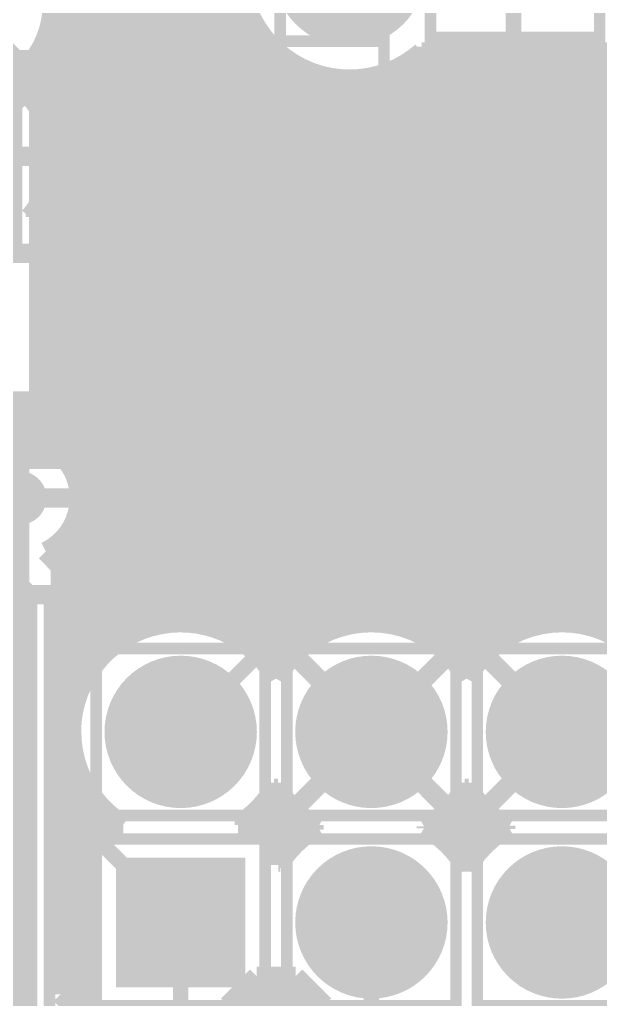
# Model space of a CAD drawing. Extents: x -1 to 101, y -64 to 41.
# Drawn here: x 30.99 to 38.6, y 19.97 to 32.82 of the extents above; entities that cross this region are included whole.
import ezdxf

# ---------------------------------------------------------------- set-up
doc = ezdxf.new("R2010")
doc.units = 0
doc.header["$MEASUREMENT"] = 0
doc.layers.get('0').update_dxf_attribs({"linetype": 'CONTINUOUS'})
for name, color, linetype in [('22-313-0_AST', 7, 'CONTINUOUS'), ('22-313-0_BOT', 7, 'CONTINUOUS'), ('22-313-0_DRD', 2, 'CONTINUOUS'), ('22-313-0_SMB', 4, 'CONTINUOUS'), ('22-313-0_SMT', 3, 'CONTINUOUS'), ('22-313-0_SPT', 5, 'CONTINUOUS'), ('22-313-0_SST', 10, 'CONTINUOUS'), ('22-313-0_TOP', 14, 'CONTINUOUS'), ('THRUHOLE_NPT', 12, 'CONTINUOUS'), ('THRUHOLE_TAP', 11, 'CONTINUOUS')]:
    doc.layers.add(name, color=color, linetype=linetype)

# ---------------------------------------------------------------- blocks, each defined once
blk = doc.blocks.new('ROUND_10')
at = {"const_width": 0.99949}
blk.add_lwpolyline([(-0.499744, 0, 1), (0.499744, 0, 1)], format="xyb", close=True, dxfattribs=at)
blk = doc.blocks.new('ROUND_13')
at = {"const_width": 0.65024}
blk.add_lwpolyline([(-0.32512, 0, 1), (0.32512, 0, 1)], format="xyb", close=True, dxfattribs=at)
blk = doc.blocks.new('OBLONG_15')
at = {"const_width": 1.99898}
blk.add_lwpolyline([(0, 0.50038), (0, -0.50038)], dxfattribs=at)
at = {"const_width": 0.99949}
for points in [[(-0.499744, 0.50038, 1), (0.499744, 0.50038, 1)], [(-0.499744, -0.50038, 1), (0.499744, -0.50038, 1)]]:
    blk.add_lwpolyline(points, format="xyb", close=True, dxfattribs=at)
blk = doc.blocks.new('SQUARE_17')
blk.add_solid([(0.84963, 0.84963), (0.84963, -0.84963), (-0.84963, 0.84963), (-0.84963, -0.84963)])
blk = doc.blocks.new('ROUND_47')
at = {"const_width": 0.35052}
blk.add_lwpolyline([(-0.17526, 0, 1), (0.17526, 0, 1)], format="xyb", close=True, dxfattribs=at)
blk = doc.blocks.new('RECTANGLE_2')
blk.add_solid([(0.4826, 0.4064), (0.4826, -0.4064), (-0.4826, 0.4064), (-0.4826, -0.4064)])
blk = doc.blocks.new('ROUND_60')
at = {"const_width": 0.10033}
blk.add_lwpolyline([(-0.050164, 0, 1), (0.050164, 0, 1)], format="xyb", close=True, dxfattribs=at)
blk = doc.blocks.new('ROUND_11')
at = {"const_width": 0.59944}
blk.add_lwpolyline([(-0.29972, 0, 1), (0.29972, 0, 1)], format="xyb", close=True, dxfattribs=at)
blk = doc.blocks.new('ROUND_33')
at = {"const_width": 0.8001}
blk.add_lwpolyline([(-0.40005, 0, 1), (0.40005, 0, 1)], format="xyb", close=True, dxfattribs=at)

msp = doc.modelspace()

# ---------------------------------------------------------------- linework, layer by layer
at = {"layer": '22-313-0_AST'}
for points, const_width in [([(32.20974, 27.5209), (32.20974, 39.01948), (26.45918, 39.01948), (26.45918, 27.02052), (32.20974, 27.02052), (32.20974, 27.5209)], 0.19812), ([(35.76574, 32.53486), (34.4043, 32.53486), (34.4043, 31.93542), (35.76574, 31.93542), (35.76574, 37.91458), (41.70426, 37.91458), (41.70426, 31.93542), (43.0657, 31.93542), (43.0657, 32.53486), (43.0657, 36.03498), (41.70426, 36.03498)], 0.1524), ([(36.53536, 29.92374), (40.93464, 29.92374), (40.93464, 31.115), (40.93464, 32.58058), (41.09466, 32.58058), (41.09466, 34.77006), (38.8747, 34.77006), (38.8747, 32.58058), (40.06596, 32.58058), (40.06596, 32.29864), (37.40404, 32.29864), (37.40404, 32.58058), (38.5953, 32.58058), (38.5953, 34.77006), (37.68598, 34.77006), (37.68598, 35.07994), (38.5953, 35.07994), (38.5953, 37.26942), (36.37534, 37.26942), (36.37534, 32.58058), (36.53536, 32.58058), (36.53536, 31.115), (36.53536, 29.92374)], 0.1524), ([(35.76574, 36.63442), (34.4043, 36.63442), (34.4043, 36.03498), (34.4043, 32.53486)], 0.1524), ([(36.53536, 32.58058), (37.40404, 32.58058)], 0.1524), ([(35.76574, 31.93542), (36.13404, 31.93542), (36.13404, 31.115), (36.13404, 29.6545)], 0.1524), ([(35.45332, 30.24632), (35.45332, 31.51632), (35.2425, 31.3055)], 0.254), ([(32.20974, 31.5214), (31.20898, 31.5214), (31.20898, 27.02052)], 0.19812), ([(31.46044, 31.51886), (31.46044, 27.02052)], 0.14986), ([(36.53536, 31.115), (36.13404, 31.115)], 0.1524), ([(35.66668, 30.24632), (35.2425, 30.24632)], 0.254), ([(32.91332, 28.34132), (32.91332, 29.61132), (32.7025, 29.4005)], 0.254), ([(36.13404, 29.27604), (36.13404, 29.6545), (41.33596, 29.6545), (41.33596, 29.27604)], 0.1524), ([(31.96082, 29.50718), (31.96082, 28.25496)], 0.14986), ([(32.21228, 29.50718), (31.96082, 29.50718)], 0.14986), ([(32.03194, 29.50718), (32.03194, 28.25496)], 0.14986), ([(32.16656, 29.50718), (32.16656, 28.25496)], 0.14986), ([(32.21228, 29.50718), (32.21228, 28.25496)], 0.14986), ([(32.21228, 29.39796), (31.96082, 29.39796)], 0.14986), ([(32.21228, 29.26334), (31.96082, 29.26334)], 0.14986), ([(32.21228, 29.13126), (31.96082, 29.13126)], 0.14986), ([(32.21228, 28.99664), (31.96082, 28.99664)], 0.14986), ([(41.1353, 29.07538), (36.322, 29.083)], 0.1524), ([(32.21228, 28.86202), (31.96082, 28.86202)], 0.14986), ([(32.21228, 28.7274), (31.96082, 28.7274)], 0.14986), ([(38.2905, 25.8445), (38.2905, 28.7655), (36.6522, 28.7655), (36.6522, 25.8445), (38.2905, 25.8445)], 0.1524), ([(32.21228, 28.59278), (31.96082, 28.59278)], 0.14986), ([(32.21228, 28.4607), (31.96082, 28.4607)], 0.14986), ([(32.21228, 28.32608), (31.96082, 28.32608)], 0.14986), ([(33.12668, 28.34132), (32.7025, 28.34132)], 0.254), ([(32.21228, 28.25496), (31.96082, 28.25496)], 0.14986), ([(37.92474, 27.96286), (37.75456, 27.84348), (37.58692, 27.78506), (37.24656, 27.78506), (37.07892, 27.84348), (36.90874, 27.96286), (36.90874, 28.0797), (37.07892, 28.19908), (37.24656, 28.2575), (37.58692, 28.2575), (37.75456, 28.19908), (37.92474, 28.0797), (37.92474, 27.96286)], 0.1524), ([(34.62782, 27.56662), (34.62782, 27.3304)], 0.1524), ([(34.62782, 27.44978), (33.61182, 27.44978), (33.782, 27.3304)], 0.1524), ([(37.92474, 27.30246), (36.90874, 27.30246), (37.07892, 27.18308)], 0.1524), ([(37.92474, 27.4193), (37.92474, 27.18308)], 0.1524), ([(31.21152, 27.2542), (29.9593, 27.2542), (29.9593, 27.00274)], 0.14986), ([(31.21152, 27.20848), (29.9593, 27.20848)], 0.14986), ([(30.97022, 27.2542), (30.97022, 27.00274)], 0.14986), ([(31.1023, 27.2542), (31.1023, 27.00274)], 0.14986), ([(31.21152, 27.2542), (31.21152, 27.00274)], 0.14986), ([(31.21152, 27.07386), (29.9593, 27.07386)], 0.14986), ([(31.21152, 27.00274), (29.9593, 27.00274)], 0.14986), ([(34.62782, 26.8478), (34.62782, 26.61158)], 0.1524), ([(34.62782, 26.72842), (33.61182, 26.72842), (33.782, 26.61158)], 0.1524), ([(37.75456, 26.70048), (37.92474, 26.64206), (37.92474, 26.28646), (37.75456, 26.2255), (37.07892, 26.2255), (36.90874, 26.28646), (36.90874, 26.64206), (37.07892, 26.70048)], 0.1524), ([(33.61182, 26.12898), (33.61182, 25.89022)], 0.1524), ([(34.29, 25.71242), (34.46018, 25.71242), (34.62782, 25.77338), (34.62782, 26.0096), (34.46018, 26.06802), (33.61182, 26.06802)], 0.1524), ([(35.90036, 18.40484), (35.49904, 18.40484), (35.49904, 19.23542), (31.37916, 19.23542), (31.37916, 25.21458), (44.82084, 25.21458), (44.82084, 19.23542), (40.70096, 19.23542), (40.70096, 18.40484), (40.29964, 18.40484), (40.29964, 17.22374), (35.90036, 17.22374), (35.90036, 18.40484), (35.90036, 19.88058), (36.71062, 19.88058)], 0.1524), ([(34.20872, 24.56942), (31.98876, 24.56942), (31.98876, 22.37994), (34.20872, 22.37994), (34.20872, 24.56942)], 0.1524), ([(36.71062, 24.56942), (34.49066, 24.56942), (34.49066, 22.37994), (36.71062, 22.37994), (36.71062, 24.56942)], 0.1524), ([(39.20998, 24.56942), (36.99002, 24.56942), (36.99002, 22.37994), (39.20998, 22.37994), (39.20998, 24.56942)], 0.1524), ([(32.78124, 23.79218), (32.78124, 23.15718), (33.41624, 23.15718), (33.41624, 23.79218), (32.78124, 23.79218), (32.9311, 23.64232), (32.9311, 23.30704), (33.26638, 23.30704), (33.26638, 23.64232), (32.9311, 23.64232)], 0.1524), ([(33.41624, 23.79218), (33.26638, 23.64232)], 0.1524), ([(35.28314, 23.79218), (35.28314, 23.15718), (35.91814, 23.15718), (35.76828, 23.30704), (35.76828, 23.64232), (35.91814, 23.79218), (35.28314, 23.79218), (35.433, 23.64232), (35.433, 23.30704), (35.76828, 23.30704)], 0.1524), ([(35.91814, 23.79218), (35.91814, 23.15718)], 0.1524), ([(37.7825, 23.79218), (37.7825, 23.15718), (38.4175, 23.15718), (38.26764, 23.30704), (38.26764, 23.64232), (38.4175, 23.79218), (37.7825, 23.79218), (37.93236, 23.64232), (37.93236, 23.30704), (38.26764, 23.30704)], 0.1524), ([(38.4175, 23.79218), (38.4175, 23.15718)], 0.1524), ([(35.433, 23.64232), (35.76828, 23.64232)], 0.1524), ([(37.93236, 23.64232), (38.26764, 23.64232)], 0.1524), ([(32.78124, 23.15718), (32.9311, 23.30704)], 0.1524), ([(33.41624, 23.15718), (33.26638, 23.30704)], 0.1524), ([(35.28314, 23.15718), (35.433, 23.30704)], 0.1524), ([(37.7825, 23.15718), (37.93236, 23.30704)], 0.1524), ([(34.20872, 19.88058), (34.20872, 22.07006), (31.98876, 22.07006), (31.98876, 19.88058), (34.20872, 19.88058)], 0.1524), ([(35.90036, 19.88058), (34.49066, 19.88058), (34.49066, 22.07006), (36.71062, 22.07006), (36.71062, 19.60372), (39.48938, 19.60372), (39.48938, 22.07006), (41.70934, 22.07006), (41.70934, 19.88058), (40.29964, 19.88058), (40.29964, 18.40484)], 0.1524), ([(39.20998, 19.88058), (39.20998, 22.07006), (36.99002, 22.07006), (36.99002, 19.88058), (39.20998, 19.88058)], 0.1524), ([(33.26638, 20.80768), (33.41624, 20.65782), (32.78124, 20.65782), (32.9311, 20.80768), (33.26638, 20.80768), (33.26638, 21.14296), (33.41624, 21.29282), (32.78124, 21.29282), (32.9311, 21.14296), (33.26638, 21.14296)], 0.1524), ([(32.78124, 21.29282), (32.78124, 20.65782)], 0.1524), ([(33.41624, 21.29282), (33.41624, 20.65782)], 0.1524), ([(35.76828, 20.80768), (35.91814, 20.65782), (35.28314, 20.65782), (35.433, 20.80768), (35.76828, 20.80768), (35.76828, 21.14296), (35.91814, 21.29282), (35.28314, 21.29282), (35.433, 21.14296), (35.76828, 21.14296)], 0.1524), ([(35.28314, 21.29282), (35.28314, 20.65782)], 0.1524), ([(35.91814, 21.29282), (35.91814, 20.65782)], 0.1524), ([(38.26764, 20.80768), (38.4175, 20.65782), (37.7825, 20.65782), (37.93236, 20.80768), (38.26764, 20.80768), (38.26764, 21.14296), (38.4175, 21.29282), (37.7825, 21.29282), (37.93236, 21.14296), (38.26764, 21.14296)], 0.1524), ([(37.7825, 21.29282), (37.7825, 20.65782)], 0.1524), ([(38.4175, 21.29282), (38.4175, 20.65782)], 0.1524), ([(32.9311, 20.80768), (32.9311, 21.14296)], 0.1524), ([(35.433, 20.80768), (35.433, 21.14296)], 0.1524), ([(37.93236, 20.80768), (37.93236, 21.14296)], 0.1524)]:
    msp.add_lwpolyline(points, dxfattribs=dict(at, const_width=const_width))
at = {"layer": '22-313-0_AST', "const_width": 0.1524}
msp.add_lwpolyline([(36.1442, 29.2608, 0.3431078), (36.322, 29.083)], format="xyb", dxfattribs=at)
at = {"layer": '22-313-0_BOT'}
for points, const_width in [([(31.4198, 34.163), (31.4198, 27.19324)], 0.254), ([(31.6484, 34.163), (31.6484, 26.95956)], 0.254), ([(31.877, 34.163), (31.877, 24.2189)], 0.254), ([(32.1056, 34.163), (32.1056, 24.50592)], 0.254), ([(32.3342, 34.163), (32.3342, 24.68372)], 0.254), ([(32.5628, 34.163), (32.5628, 24.80056)], 0.254), ([(32.7914, 34.163), (32.7914, 24.87168)], 0.254), ([(33.02, 34.163), (33.02, 24.9047)], 0.254), ([(33.2486, 34.163), (33.2486, 24.89708)], 0.254), ([(33.4772, 34.163), (33.4772, 24.85644)], 0.254), ([(33.7058, 34.163), (33.7058, 24.77008)], 0.254), ([(33.9344, 33.0835), (33.9344, 24.638)], 0.254), ([(31.06166, 32.16656), (30.20822, 33.02)], 0.254), ([(34.05124, 32.7914), (31.39186, 32.7914)], 0.254), ([(34.20364, 32.5628), (31.32328, 32.5628)], 0.254), ([(34.163, 32.6136), (34.163, 24.43226)], 0.254), ([(38.76548, 32.39262), (36.26104, 32.39262)], 0.254), ([(36.449, 32.39262), (36.449, 24.62784)], 0.254), ([(36.6776, 32.39262), (36.6776, 24.41702)], 0.254), ([(36.9062, 32.39262), (36.9062, 24.26462)], 0.254), ([(37.1348, 32.39262), (37.1348, 24.53132)], 0.254), ([(37.3634, 32.39262), (37.3634, 24.7015)], 0.254), ([(37.592, 32.39262), (37.592, 24.81326)], 0.254), ([(37.8206, 32.39262), (37.8206, 24.8793)], 0.254), ([(38.0492, 32.39262), (38.0492, 24.9047)], 0.254), ([(38.2778, 32.39262), (38.2778, 24.89454)], 0.254), ([(38.5064, 32.39262), (38.5064, 24.84628)], 0.254), ([(31.1912, 32.3215), (31.1912, 31.71952)], 0.254), ([(34.43732, 32.3342), (31.20136, 32.3342)], 0.254), ([(34.3916, 32.36976), (34.3916, 24.24176)], 0.254), ([(41.27754, 32.3342), (36.19246, 32.3342)], 0.254), ([(36.2204, 32.35706), (36.2204, 24.765)], 0.254), ([(34.6202, 32.21228), (34.6202, 24.51862)], 0.254), ([(35.9918, 32.20466), (35.9918, 24.85136)], 0.254), ([(30.9626, 32.07766), (30.9626, 31.96082)], 0.254), ([(34.86658, 32.1056), (30.99562, 32.1056)], 0.254), ([(34.8488, 32.11068), (34.8488, 24.69388)], 0.254), ([(35.0774, 32.05226), (35.0774, 24.80818)], 0.254), ([(35.306, 32.03448), (35.306, 24.87676)], 0.254), ([(35.5346, 32.04972), (35.5346, 24.9047)], 0.254), ([(41.7068, 32.1056), (35.7632, 32.1056)], 0.254), ([(35.7632, 32.1056), (35.7632, 24.89708)], 0.254), ([(31.06166, 31.87192), (30.20822, 31.02102)], 0.254), ([(47.371, 31.877), (31.05658, 31.877)], 0.254), ([(47.40402, 31.6484), (31.23692, 31.6484)], 0.254), ([(47.15764, 31.4198), (31.34614, 31.4198)], 0.254), ([(46.99762, 31.1912), (31.40202, 31.1912)], 0.254), ([(32.16402, 31.02102), (30.20822, 31.02102)], 0.2032), ([(32.16402, 31.02102), (30.20822, 31.02102)], 0.2032), ([(46.89348, 30.9626), (31.41218, 30.9626)], 0.254), ([(46.83506, 30.734), (31.37916, 30.734)], 0.254), ([(46.8122, 30.5054), (31.29788, 30.5054)], 0.254), ([(31.41472, 30.226), (31.115, 30.226)], 0.254), ([(46.8249, 30.2768), (31.15818, 30.2768)], 0.254), ([(31.1912, 30.31998), (31.1912, 30.226)], 0.254), ([(31.41472, 30.226), (31.41472, 27.81554)], 0.254), ([(46.87824, 30.0482), (31.41472, 30.0482)], 0.254), ([(46.97222, 29.8196), (31.41472, 29.8196)], 0.254), ([(47.117, 29.591), (31.41472, 29.591)], 0.254), ([(47.33798, 29.3624), (31.41472, 29.3624)], 0.254), ([(47.5107, 29.1338), (31.41472, 29.1338)], 0.254), ([(47.5107, 28.9052), (31.41472, 28.9052)], 0.254), ([(47.5107, 28.6766), (31.41472, 28.6766)], 0.254), ([(47.5107, 28.448), (31.41472, 28.448)], 0.254), ([(47.5107, 28.2194), (31.41472, 28.2194)], 0.254), ([(47.5107, 27.9908), (31.41472, 27.9908)], 0.254), ([(47.5107, 27.7622), (29.27858, 27.7622)], 0.254), ([(31.41472, 27.81554), (29.32938, 27.81554)], 0.254), ([(30.9626, 27.81554), (30.9626, 27.32278)], 0.254), ([(31.1912, 27.81554), (31.1912, 27.29738)], 0.254), ([(47.5107, 27.5336), (29.04998, 27.5336)], 0.254), ([(47.5107, 27.305), (31.16072, 27.305)], 0.254), ([(47.5107, 27.0764), (31.5595, 27.0764)], 0.254), ([(47.37862, 26.8478), (31.70682, 26.8478)], 0.254), ([(47.15002, 26.6192), (31.76524, 26.6192)], 0.254), ([(30.988, 26.543), (30.988, 19.812), (32.131, 18.669), (35.179, 18.669), (35.60064, 19.09064), (35.60064, 20.97532)], 0.2032), ([(46.92142, 26.3906), (31.75508, 26.3906)], 0.254), ([(31.6484, 26.1239), (31.6484, 19.90598)], 0.254), ([(46.69282, 26.162), (31.66872, 26.162)], 0.254), ([(31.5214, 25.9715), (31.5214, 20.03298)], 0.254), ([(46.46422, 25.9334), (31.5214, 25.9334)], 0.254), ([(46.23562, 25.7048), (31.5214, 25.7048)], 0.254), ([(46.00702, 25.4762), (31.5214, 25.4762)], 0.254), ([(45.78096, 25.2476), (31.5214, 25.2476)], 0.254), ([(45.64888, 25.019), (31.5214, 25.019)], 0.254), ([(32.53486, 24.7904), (31.5214, 24.7904)], 0.254), ([(35.03422, 24.7904), (33.66262, 24.7904)], 0.254), ([(37.53612, 24.7904), (36.16452, 24.7904)], 0.254), ([(40.03548, 24.7904), (38.66388, 24.7904)], 0.254), ([(32.16656, 24.5618), (31.5214, 24.5618)], 0.254), ([(34.66846, 24.5618), (34.03092, 24.5618)], 0.254), ([(37.16782, 24.5618), (36.53028, 24.5618)], 0.254), ([(34.58718, 24.4856), (35.60064, 23.47468)], 0.254), ([(36.61156, 24.4856), (35.60064, 23.47468)], 0.254), ([(37.08654, 24.4856), (38.1, 23.47468)], 0.254), ([(39.11092, 24.4856), (38.1, 23.47468)], 0.254), ([(31.9532, 24.3332), (31.5214, 24.3332)], 0.254), ([(34.45256, 24.3332), (34.24428, 24.3332)], 0.254), ([(36.95446, 24.3332), (36.74618, 24.3332)], 0.254), ([(31.8135, 24.1046), (31.5214, 24.1046)], 0.254), ([(31.7246, 23.876), (31.5214, 23.876)], 0.254), ([(31.67888, 23.6474), (31.5214, 23.6474)], 0.254), ([(31.66872, 23.4188), (31.5214, 23.4188)], 0.254), ([(34.58718, 22.46122), (35.60064, 23.47468)], 0.254), ([(36.61156, 22.46122), (35.60064, 23.47468)], 0.254), ([(37.08654, 22.46122), (38.1, 23.47468)], 0.254), ([(39.11092, 22.46122), (38.1, 23.47468)], 0.254), ([(31.69666, 23.1902), (31.5214, 23.1902)], 0.254), ([(31.7627, 22.9616), (31.5214, 22.9616)], 0.254), ([(31.87446, 22.733), (31.5214, 22.733)], 0.254), ([(31.877, 22.73046), (31.877, 22.25548)], 0.254), ([(34.37382, 22.733), (34.32302, 22.733)], 0.254), ([(34.3916, 22.70506), (34.3916, 21.7424)], 0.254), ([(36.87572, 22.733), (36.82492, 22.733)], 0.254), ([(36.9062, 22.68474), (36.9062, 21.76526)], 0.254), ([(32.04718, 22.5044), (31.5214, 22.5044)], 0.254), ([(34.54654, 22.5044), (34.15284, 22.5044)], 0.254), ([(34.163, 22.51456), (34.163, 22.25548)], 0.254), ([(37.0459, 22.5044), (36.6522, 22.5044)], 0.254), ([(36.6776, 22.53234), (36.6776, 21.91766)], 0.254), ([(32.1056, 22.44344), (32.1056, 22.25548)], 0.254), ([(34.6202, 22.43074), (34.6202, 22.01926)], 0.254), ([(37.1348, 22.41804), (37.1348, 22.03196)], 0.254), ([(32.31642, 22.2758), (31.5214, 22.2758)], 0.254), ([(31.81858, 22.25548), (31.81858, 19.7358)], 0.254), ([(32.3469, 22.25548), (31.81858, 22.25548)], 0.254), ([(34.38144, 22.25548), (33.85058, 22.25548)], 0.254), ([(34.81578, 22.2758), (33.88106, 22.2758)], 0.254), ([(33.9344, 22.31136), (33.9344, 22.25548)], 0.254), ([(34.38144, 22.25548), (34.38144, 21.72716)], 0.254), ([(34.8488, 22.25548), (34.8488, 22.19198)], 0.254), ([(37.31768, 22.2758), (36.38296, 22.2758)], 0.254), ([(36.449, 22.32152), (36.449, 22.12594)], 0.254), ([(37.3634, 22.24532), (37.3634, 22.20214)], 0.254), ([(31.81858, 22.0472), (31.5214, 22.0472)], 0.254), ([(34.65068, 22.0472), (34.38144, 22.0472)], 0.254), ([(37.15258, 22.0472), (36.54806, 22.0472)], 0.254), ([(31.81858, 21.8186), (31.5214, 21.8186)], 0.254), ([(34.4424, 21.8186), (34.38144, 21.8186)], 0.254), ([(36.9443, 21.8186), (36.75634, 21.8186)], 0.254), ([(31.81858, 21.59), (31.5214, 21.59)], 0.254), ([(31.81858, 21.3614), (31.5214, 21.3614)], 0.254), ([(31.81858, 21.1328), (31.5214, 21.1328)], 0.254), ([(31.81858, 20.9042), (31.5214, 20.9042)], 0.254), ([(31.81858, 20.6756), (31.5214, 20.6756)], 0.254), ([(31.81858, 20.447), (31.5214, 20.447)], 0.254), ([(31.81858, 20.2184), (31.5214, 20.2184)], 0.254), ([(31.5214, 20.03298), (31.81858, 19.7358)], 0.254), ([(31.81858, 19.9898), (31.56458, 19.9898)], 0.254)]:
    msp.add_lwpolyline(points, dxfattribs=dict(at, const_width=const_width))
at = {"layer": '22-313-0_BOT', "const_width": 0.254}
for points in [[(33.8836, 33.4645, 0.4142136), (35.31362, 32.03448)], [(30.88132, 32.01924, 0.2496787), (31.41428, 33.02)], [(35.31362, 32.03448, 0.1829614), (36.26067, 32.39303)], [(31.41472, 31.02102, 0.2493667), (30.88132, 32.01924)], [(31.115, 30.226, 0.1819232), (31.41417, 31.02102)], [(30.988, 27.32532, 0.4142136), (30.20568, 26.543)], [(31.77032, 26.543, 0.4142136), (30.988, 27.32532)], [(31.5214, 25.9715, 0.2078862), (31.76975, 26.543)], [(33.09874, 24.90724, 0.4142136), (31.66618, 23.47468)], [(34.34842, 24.17318, 0.2716814), (33.09874, 24.90724)], [(35.60064, 24.90724, 0.2719138), (34.34842, 24.17318)], [(36.85032, 24.17318, 0.2716814), (35.60064, 24.90724)], [(38.1, 24.90724, 0.2716815), (36.85032, 24.17318)], [(39.34968, 24.17318, 0.2716814), (38.1, 24.90724)], [(31.66872, 23.47468, 0.2601973), (32.34814, 22.25749)], [(33.85058, 22.25548, 0.1278214), (34.34906, 22.77582)], [(34.34842, 22.77618, 0.1389575), (34.90106, 22.22306)], [(36.2966, 22.225, 0.1391323), (36.84924, 22.77678)], [(36.85032, 22.77618, 0.1387374), (37.4015, 22.225)], [(34.90214, 22.225, 0.1278218), (34.38207, 21.72677)], [(36.85032, 21.67128, 0.1395274), (36.2966, 22.225)], [(37.4015, 22.225, 0.1391325), (36.84924, 21.67188)]]:
    msp.add_lwpolyline(points, format="xyb", dxfattribs=at)
at = {"layer": '22-313-0_DRD', "const_width": 0.254}
for points in [[(30.89402, 32.29102), (30.89402, 29.75102)], [(33.43402, 32.29102), (30.89402, 32.29102)], [(30.89402, 32.29102), (30.89402, 29.75102)], [(33.43402, 32.29102), (30.89402, 32.29102)], [(32.16402, 32.29102), (32.16402, 29.75102)], [(32.16402, 32.29102), (32.16402, 29.75102)], [(33.43402, 29.75102), (33.43402, 32.29102)], [(33.43402, 29.75102), (33.43402, 32.29102)], [(33.43402, 31.02102), (30.89402, 31.02102)], [(33.43402, 31.02102), (30.89402, 31.02102)], [(30.89402, 29.75102), (33.43402, 29.75102)], [(30.89402, 29.75102), (33.43402, 29.75102)], [(32.258, 27.813), (29.718, 27.813)], [(30.988, 27.813), (30.988, 25.273)], [(32.258, 25.273), (32.258, 27.813)], [(34.7218, 27.8638), (34.7218, 25.3238)], [(37.2618, 27.8638), (34.7218, 27.8638)], [(34.7218, 27.8638), (34.7218, 25.3238)], [(37.2618, 27.8638), (34.7218, 27.8638)], [(35.9918, 27.8638), (35.9918, 25.3238)], [(35.9918, 27.8638), (35.9918, 25.3238)], [(37.2618, 25.3238), (37.2618, 27.8638)], [(37.2618, 25.3238), (37.2618, 27.8638)], [(32.258, 26.543), (29.718, 26.543)], [(37.2618, 26.5938), (34.7218, 26.5938)], [(37.2618, 26.5938), (34.7218, 26.5938)], [(34.7218, 25.3238), (37.2618, 25.3238)], [(34.7218, 25.3238), (37.2618, 25.3238)], [(29.718, 25.273), (32.258, 25.273)], [(32.46374, 24.10968), (32.46374, 23.47468)], [(33.09874, 24.10968), (32.46374, 24.10968)], [(33.09874, 22.83968), (33.09874, 24.10968)], [(34.96564, 24.10968), (34.96564, 23.47468)], [(35.60064, 24.10968), (34.96564, 24.10968)], [(35.60064, 22.83968), (35.60064, 24.10968)], [(37.465, 24.10968), (37.465, 23.47468)], [(38.1, 24.10968), (37.465, 24.10968)], [(38.1, 22.83968), (38.1, 24.10968)], [(32.46374, 23.47468), (33.73374, 23.47468)], [(33.73374, 23.47468), (33.73374, 22.83968)], [(34.96564, 23.47468), (36.23564, 23.47468)], [(36.23564, 23.47468), (36.23564, 22.83968)], [(37.465, 23.47468), (38.735, 23.47468)], [(33.73374, 22.83968), (33.09874, 22.83968)], [(36.23564, 22.83968), (35.60064, 22.83968)], [(38.735, 22.83968), (38.1, 22.83968)], [(32.84474, 21.61032), (32.46374, 21.22932)], [(33.35274, 21.61032), (32.84474, 21.61032)], [(33.73374, 21.22932), (33.35274, 21.61032)], [(34.96564, 21.61032), (34.96564, 20.97532)], [(35.60064, 21.61032), (34.96564, 21.61032)], [(35.60064, 20.34032), (35.60064, 21.61032)], [(37.465, 21.61032), (37.465, 20.97532)], [(38.1, 21.61032), (37.465, 21.61032)], [(38.1, 20.34032), (38.1, 21.61032)], [(32.84474, 21.35632), (32.84474, 21.22932)], [(32.97174, 21.35632), (32.84474, 21.35632)], [(32.97174, 21.22932), (32.97174, 21.35632)], [(33.22574, 21.35632), (33.22574, 21.22932)], [(33.35274, 21.35632), (33.22574, 21.35632)], [(33.35274, 21.22932), (33.35274, 21.35632)], [(32.46374, 21.22932), (32.46374, 20.72132)], [(32.84474, 21.22932), (32.97174, 21.22932)], [(33.22574, 21.22932), (33.35274, 21.22932)], [(33.73374, 20.72132), (33.73374, 21.22932)], [(34.96564, 20.97532), (36.23564, 20.97532)], [(36.23564, 20.97532), (36.23564, 20.34032)], [(37.465, 20.97532), (38.735, 20.97532)], [(32.97174, 20.59432), (32.71774, 20.84832)], [(33.47974, 20.84832), (33.22574, 20.59432)], [(32.46374, 20.72132), (32.84474, 20.34032)], [(33.35274, 20.34032), (33.73374, 20.72132)], [(33.22574, 20.59432), (32.97174, 20.59432)], [(32.84474, 20.34032), (33.35274, 20.34032)], [(36.23564, 20.34032), (35.60064, 20.34032)], [(38.735, 20.34032), (38.1, 20.34032)], [(34.09696, 20.2692), (33.71596, 19.8882)], [(34.60496, 20.2692), (34.09696, 20.2692)], [(34.98596, 19.8882), (34.60496, 20.2692)], [(33.71596, 19.8882), (33.71596, 19.3802)], [(34.98596, 19.3802), (34.98596, 19.8882)]]:
    msp.add_lwpolyline(points, dxfattribs=at)
at = {"layer": '22-313-0_SST'}
for points, const_width in [([(32.20974, 27.5209), (32.20974, 39.01948), (26.45918, 39.01948), (26.45918, 27.02052), (32.20974, 27.02052), (32.20974, 27.5209)], 0.19812), ([(35.76574, 32.53486), (34.4043, 32.53486), (34.4043, 31.93542), (35.76574, 31.93542), (35.76574, 37.91458), (41.70426, 37.91458), (41.70426, 31.93542), (43.0657, 31.93542), (43.0657, 32.53486), (43.0657, 36.03498), (41.70426, 36.03498)], 0.1524), ([(36.53536, 29.92374), (40.93464, 29.92374), (40.93464, 31.115), (40.93464, 32.58058), (41.09466, 32.58058), (41.09466, 34.77006), (38.8747, 34.77006), (38.8747, 32.58058), (40.06596, 32.58058), (40.06596, 32.29864), (37.40404, 32.29864), (37.40404, 32.58058), (38.5953, 32.58058), (38.5953, 34.77006), (37.68598, 34.77006), (37.68598, 35.07994), (38.5953, 35.07994), (38.5953, 37.26942), (36.37534, 37.26942), (36.37534, 32.58058), (36.53536, 32.58058), (36.53536, 31.115), (36.53536, 29.92374)], 0.1524), ([(35.76574, 36.63442), (34.4043, 36.63442), (34.4043, 36.03498), (34.4043, 32.53486)], 0.1524), ([(36.53536, 32.58058), (37.40404, 32.58058)], 0.1524), ([(35.76574, 31.93542), (36.13404, 31.93542), (36.13404, 31.115), (36.13404, 29.6545)], 0.1524), ([(32.20974, 31.5214), (31.20898, 31.5214), (31.20898, 27.02052)], 0.19812), ([(31.46044, 31.51886), (31.46044, 27.02052)], 0.14986), ([(35.22218, 30.26918), (35.22218, 31.28518), (35.1028, 31.115)], 0.1524), ([(36.53536, 31.115), (36.13404, 31.115)], 0.1524), ([(35.33902, 30.26918), (35.1028, 30.26918)], 0.1524), ([(32.84982, 28.5242), (32.84982, 29.5402), (32.73044, 29.37002)], 0.1524), ([(36.13404, 29.27604), (36.13404, 29.6545), (41.33596, 29.6545), (41.33596, 29.27604)], 0.1524), ([(31.96082, 29.50718), (31.96082, 28.25496)], 0.14986), ([(32.21228, 29.50718), (31.96082, 29.50718)], 0.14986), ([(32.03194, 29.50718), (32.03194, 28.25496)], 0.14986), ([(32.16656, 29.50718), (32.16656, 28.25496)], 0.14986), ([(32.21228, 29.50718), (32.21228, 28.25496)], 0.14986), ([(32.21228, 29.39796), (31.96082, 29.39796)], 0.14986), ([(32.21228, 29.26334), (31.96082, 29.26334)], 0.14986), ([(32.21228, 29.13126), (31.96082, 29.13126)], 0.14986), ([(32.21228, 28.99664), (31.96082, 28.99664)], 0.14986), ([(41.1353, 29.07538), (36.322, 29.083)], 0.1524), ([(32.21228, 28.86202), (31.96082, 28.86202)], 0.14986), ([(32.21228, 28.7274), (31.96082, 28.7274)], 0.14986), ([(38.2905, 25.8445), (38.2905, 28.7655), (36.6522, 28.7655), (36.6522, 25.8445), (38.2905, 25.8445)], 0.1524), ([(32.21228, 28.59278), (31.96082, 28.59278)], 0.14986), ([(32.21228, 28.4607), (31.96082, 28.4607)], 0.14986), ([(32.96666, 28.5242), (32.73044, 28.5242)], 0.1524), ([(32.21228, 28.32608), (31.96082, 28.32608)], 0.14986), ([(32.21228, 28.25496), (31.96082, 28.25496)], 0.14986), ([(36.29406, 27.97048), (36.12642, 27.8511), (35.95624, 27.79268), (35.61842, 27.79268), (35.44824, 27.8511), (35.27806, 27.97048), (35.27806, 28.08986), (35.44824, 28.2067), (35.61842, 28.26766), (35.95624, 28.26766), (36.12642, 28.2067), (36.29406, 28.08986), (36.29406, 27.97048)], 0.1524), ([(34.11982, 27.43962), (34.11982, 27.2034)], 0.1524), ([(36.29406, 27.42946), (36.29406, 27.1907)], 0.1524), ([(34.11982, 27.32278), (33.10382, 27.32278), (33.274, 27.2034)], 0.1524), ([(36.29406, 27.31008), (35.27806, 27.31008), (35.44824, 27.1907)], 0.1524), ([(31.21152, 27.2542), (29.9593, 27.2542), (29.9593, 27.00274)], 0.14986), ([(31.21152, 27.20848), (29.9593, 27.20848)], 0.14986), ([(30.97022, 27.2542), (30.97022, 27.00274)], 0.14986), ([(31.1023, 27.2542), (31.1023, 27.00274)], 0.14986), ([(31.21152, 27.2542), (31.21152, 27.00274)], 0.14986), ([(31.21152, 27.07386), (29.9593, 27.07386)], 0.14986), ([(31.21152, 27.00274), (29.9593, 27.00274)], 0.14986), ([(34.11982, 26.7208), (34.11982, 26.48458)], 0.1524), ([(36.12642, 26.7081), (36.29406, 26.64968), (36.29406, 26.29408), (36.12642, 26.23566), (35.44824, 26.23566), (35.27806, 26.29408), (35.27806, 26.64968), (35.44824, 26.7081)], 0.1524), ([(34.11982, 26.60142), (33.10382, 26.60142), (33.274, 26.48458)], 0.1524), ([(33.10382, 26.00198), (33.10382, 25.76322)], 0.1524), ([(33.782, 25.58542), (33.95218, 25.58542), (34.11982, 25.64638), (34.11982, 25.8826), (33.95218, 25.94102), (33.10382, 25.94102)], 0.1524), ([(35.90036, 18.40484), (35.49904, 18.40484), (35.49904, 19.23542), (31.37916, 19.23542), (31.37916, 25.21458), (44.82084, 25.21458), (44.82084, 19.23542), (40.70096, 19.23542), (40.70096, 18.40484), (40.29964, 18.40484), (40.29964, 17.22374), (35.90036, 17.22374), (35.90036, 18.40484), (35.90036, 19.88058), (36.71062, 19.88058)], 0.1524), ([(34.20872, 24.56942), (31.98876, 24.56942), (31.98876, 22.37994), (34.20872, 22.37994), (34.20872, 24.56942)], 0.1524), ([(36.71062, 24.56942), (34.49066, 24.56942), (34.49066, 22.37994), (36.71062, 22.37994), (36.71062, 24.56942)], 0.1524), ([(39.20998, 24.56942), (36.99002, 24.56942), (36.99002, 22.37994), (39.20998, 22.37994), (39.20998, 24.56942)], 0.1524), ([(32.78124, 23.79218), (32.78124, 23.15718), (33.41624, 23.15718), (33.41624, 23.79218), (32.78124, 23.79218), (32.9311, 23.64232), (32.9311, 23.30704), (33.26638, 23.30704), (33.26638, 23.64232), (32.9311, 23.64232)], 0.1524), ([(33.41624, 23.79218), (33.26638, 23.64232)], 0.1524), ([(35.28314, 23.79218), (35.28314, 23.15718), (35.91814, 23.15718), (35.76828, 23.30704), (35.76828, 23.64232), (35.91814, 23.79218), (35.28314, 23.79218), (35.433, 23.64232), (35.433, 23.30704), (35.76828, 23.30704)], 0.1524), ([(35.91814, 23.79218), (35.91814, 23.15718)], 0.1524), ([(37.7825, 23.79218), (37.7825, 23.15718), (38.4175, 23.15718), (38.26764, 23.30704), (38.26764, 23.64232), (38.4175, 23.79218), (37.7825, 23.79218), (37.93236, 23.64232), (37.93236, 23.30704), (38.26764, 23.30704)], 0.1524), ([(38.4175, 23.79218), (38.4175, 23.15718)], 0.1524), ([(35.433, 23.64232), (35.76828, 23.64232)], 0.1524), ([(37.93236, 23.64232), (38.26764, 23.64232)], 0.1524), ([(32.78124, 23.15718), (32.9311, 23.30704)], 0.1524), ([(33.41624, 23.15718), (33.26638, 23.30704)], 0.1524), ([(35.28314, 23.15718), (35.433, 23.30704)], 0.1524), ([(37.7825, 23.15718), (37.93236, 23.30704)], 0.1524), ([(34.20872, 19.88058), (34.20872, 22.07006), (31.98876, 22.07006), (31.98876, 19.88058), (34.20872, 19.88058)], 0.1524), ([(35.90036, 19.88058), (34.49066, 19.88058), (34.49066, 22.07006), (36.71062, 22.07006), (36.71062, 19.60372), (39.48938, 19.60372), (39.48938, 22.07006), (41.70934, 22.07006), (41.70934, 19.88058), (40.29964, 19.88058), (40.29964, 18.40484)], 0.1524), ([(39.20998, 19.88058), (39.20998, 22.07006), (36.99002, 22.07006), (36.99002, 19.88058), (39.20998, 19.88058)], 0.1524), ([(33.26638, 20.80768), (33.41624, 20.65782), (32.78124, 20.65782), (32.9311, 20.80768), (33.26638, 20.80768), (33.26638, 21.14296), (33.41624, 21.29282), (32.78124, 21.29282), (32.9311, 21.14296), (33.26638, 21.14296)], 0.1524), ([(32.78124, 21.29282), (32.78124, 20.65782)], 0.1524), ([(33.41624, 21.29282), (33.41624, 20.65782)], 0.1524), ([(35.76828, 20.80768), (35.91814, 20.65782), (35.28314, 20.65782), (35.433, 20.80768), (35.76828, 20.80768), (35.76828, 21.14296), (35.91814, 21.29282), (35.28314, 21.29282), (35.433, 21.14296), (35.76828, 21.14296)], 0.1524), ([(35.28314, 21.29282), (35.28314, 20.65782)], 0.1524), ([(35.91814, 21.29282), (35.91814, 20.65782)], 0.1524), ([(38.26764, 20.80768), (38.4175, 20.65782), (37.7825, 20.65782), (37.93236, 20.80768), (38.26764, 20.80768), (38.26764, 21.14296), (38.4175, 21.29282), (37.7825, 21.29282), (37.93236, 21.14296), (38.26764, 21.14296)], 0.1524), ([(37.7825, 21.29282), (37.7825, 20.65782)], 0.1524), ([(38.4175, 21.29282), (38.4175, 20.65782)], 0.1524), ([(32.9311, 20.80768), (32.9311, 21.14296)], 0.1524), ([(35.433, 20.80768), (35.433, 21.14296)], 0.1524), ([(37.93236, 20.80768), (37.93236, 21.14296)], 0.1524)]:
    msp.add_lwpolyline(points, dxfattribs=dict(at, const_width=const_width))
at = {"layer": '22-313-0_SST', "const_width": 0.1524}
msp.add_lwpolyline([(36.1442, 29.2608, 0.3431078), (36.322, 29.083)], format="xyb", dxfattribs=at)
at = {"layer": '22-313-0_TOP'}
for points, const_width in [([(31.5214, 34.798), (31.5214, 27.1145)], 0.254), ([(31.75, 34.798), (31.75, 26.71572)], 0.254), ([(31.9786, 34.798), (31.9786, 25.36698)], 0.254), ([(32.2072, 34.798), (32.2072, 25.59558)], 0.254), ([(32.4358, 34.798), (32.4358, 25.82418)], 0.254), ([(32.6644, 34.798), (32.6644, 26.05278)], 0.254), ([(32.893, 34.798), (32.893, 26.28138)], 0.254), ([(33.1216, 34.798), (33.1216, 26.50998)], 0.254), ([(33.3502, 34.798), (33.3502, 26.73858)], 0.254), ([(33.5788, 34.798), (33.5788, 26.96718)], 0.254), ([(33.8074, 34.798), (33.8074, 27.19578)], 0.254), ([(37.48532, 33.67532), (37.465, 33.655), (37.465, 28.0162)], 0.2032), ([(31.06166, 32.16656), (30.20822, 33.02)], 0.254), ([(34.036, 32.81934), (34.036, 27.42438)], 0.254), ([(34.07918, 32.7406), (31.3817, 32.7406)], 0.254), ([(34.24682, 32.512), (31.30296, 32.512)], 0.254), ([(31.2928, 32.49168), (31.2928, 31.54934)], 0.254), ([(34.2646, 32.49168), (34.2646, 27.65298)], 0.254), ([(36.9316, 32.39262), (36.26104, 32.39262)], 0.254), ([(36.322, 32.39262), (36.322, 28.5496)], 0.254), ([(36.5506, 32.39262), (36.5506, 28.5496)], 0.254), ([(36.7792, 32.39262), (36.7792, 28.8544)], 0.254), ([(36.9316, 32.39262), (36.9316, 28.8544)], 0.254), ([(34.5059, 32.2834), (31.16326, 32.2834)], 0.254), ([(34.4932, 32.29102), (34.4932, 27.88158)], 0.254), ([(36.0934, 32.26308), (36.0934, 28.5496)], 0.254), ([(36.9316, 32.2834), (36.12134, 32.2834)], 0.254), ([(31.0642, 32.1691), (31.0642, 31.86938)], 0.254), ([(34.7218, 32.16148), (34.7218, 28.11018)], 0.254), ([(35.8648, 32.1437), (35.8648, 28.5496)], 0.254), ([(35.06978, 32.0548), (30.93212, 32.0548)], 0.254), ([(34.9504, 32.0802), (34.9504, 28.33878)], 0.254), ([(35.179, 32.03956), (35.179, 28.50896)], 0.254), ([(35.4076, 32.03702), (35.4076, 28.5496)], 0.254), ([(36.9316, 32.0548), (35.56, 32.0548)], 0.254), ([(35.6362, 32.07004), (35.6362, 28.5496)], 0.254), ([(31.06166, 31.87192), (30.20822, 31.02102)], 0.254), ([(36.9316, 31.8262), (31.10484, 31.8262)], 0.254), ([(36.9316, 31.5976), (31.2674, 31.5976)], 0.254), ([(36.9316, 31.369), (31.36392, 31.369)], 0.254), ([(36.9316, 31.1404), (31.4071, 31.1404)], 0.254), ([(36.9316, 30.9118), (31.40964, 30.9118)], 0.254), ([(36.9316, 30.6832), (31.36646, 30.6832)], 0.254), ([(31.2928, 30.4927), (31.2928, 30.226)], 0.254), ([(36.9316, 30.4546), (31.27248, 30.4546)], 0.254), ([(36.9316, 30.226), (31.115, 30.226)], 0.254), ([(31.41472, 30.226), (31.115, 30.226)], 0.254), ([(31.41472, 30.226), (31.41472, 27.81554)], 0.254), ([(36.9316, 29.9974), (31.41472, 29.9974)], 0.254), ([(36.9316, 29.7688), (31.41472, 29.7688)], 0.254), ([(36.9316, 29.5402), (31.41472, 29.5402)], 0.254), ([(36.9316, 29.3116), (31.41472, 29.3116)], 0.254), ([(36.9316, 29.083), (31.41472, 29.083)], 0.254), ([(36.9316, 28.8544), (31.41472, 28.8544)], 0.254), ([(36.9316, 28.8544), (36.5506, 28.8544)], 0.254), ([(36.5506, 28.8544), (36.5506, 28.5496)], 0.254), ([(36.5506, 28.6258), (31.41472, 28.6258)], 0.254), ([(36.5506, 28.5496), (35.3822, 28.5496)], 0.254), ([(35.00882, 28.3972), (31.41472, 28.3972)], 0.254), ([(35.00374, 28.39212), (31.6484, 25.03678)], 0.254), ([(34.78022, 28.1686), (31.41472, 28.1686)], 0.254), ([(34.55162, 27.94), (31.41472, 27.94)], 0.254), ([(33.09874, 20.97532), (31.623, 22.45106), (31.623, 24.257), (35.3822, 28.0162), (37.465, 28.0162)], 0.2032), ([(40.005, 28.0162), (39.4462, 28.0162), (38.862, 27.432), (38.862, 25.019), (38.735, 24.892), (34.51606, 24.892), (33.09874, 23.47468)], 0.2032), ([(31.41472, 27.81554), (29.00426, 27.81554)], 0.254), ([(31.0642, 27.81554), (31.0642, 27.32024)], 0.254), ([(31.2928, 27.81554), (31.2928, 27.26182)], 0.254), ([(34.32302, 27.7114), (25.25268, 27.7114)], 0.254), ([(34.09442, 27.4828), (25.18918, 27.4828)], 0.254), ([(35.60318, 27.4828), (33.02508, 24.9047)], 0.254), ([(36.5506, 27.4828), (35.60318, 27.4828)], 0.254), ([(35.6362, 27.4828), (35.6362, 25.4254)], 0.254), ([(35.8648, 27.4828), (35.8648, 25.4254)], 0.254), ([(36.0934, 27.4828), (36.0934, 25.4254)], 0.254), ([(36.322, 27.4828), (36.322, 25.4254)], 0.254), ([(36.5506, 27.4828), (36.5506, 25.4254)], 0.254), ([(36.5506, 27.4828), (36.5506, 27.432)], 0.254), ([(33.86582, 27.2542), (31.31058, 27.2542)], 0.254), ([(36.5506, 27.2542), (35.37458, 27.2542)], 0.254), ([(35.4076, 27.28722), (35.4076, 25.4254)], 0.254), ([(36.5506, 27.178), (36.5506, 25.7556)], 0.254), ([(33.63722, 27.0256), (31.60268, 27.0256)], 0.254), ([(36.5506, 27.0256), (35.14598, 27.0256)], 0.254), ([(35.179, 27.05862), (35.179, 25.4254)], 0.254), ([(33.40862, 26.797), (31.72714, 26.797)], 0.254), ([(36.5506, 26.797), (34.91738, 26.797)], 0.254), ([(34.9504, 26.83002), (34.9504, 25.4254)], 0.254), ([(34.7218, 26.60142), (34.7218, 25.4254)], 0.254), ([(26.035, 25.4762), (26.035, 26.162), (26.416, 26.543), (30.988, 26.543)], 0.2032), ([(33.18002, 26.5684), (31.76778, 26.5684)], 0.254), ([(36.5506, 26.5684), (34.68878, 26.5684)], 0.254), ([(35.9918, 26.5938), (37.465, 26.5938)], 0.2032), ([(37.465, 26.5938), (35.9918, 26.5938)], 0.2032), ([(36.5506, 26.5938), (37.465, 26.5938)], 0.254), ([(37.465, 25.7556), (37.465, 26.5938)], 0.254), ([(31.75, 26.37028), (31.75, 25.13838)], 0.254), ([(34.4932, 26.37282), (34.4932, 25.4254)], 0.254), ([(32.95142, 26.3398), (31.74238, 26.3398)], 0.254), ([(36.5506, 26.3398), (34.46018, 26.3398)], 0.254), ([(32.72282, 26.1112), (31.63824, 26.1112)], 0.254), ([(36.5506, 26.1112), (34.23158, 26.1112)], 0.254), ([(34.2646, 26.14422), (34.2646, 25.3619)], 0.254), ([(31.5214, 25.9715), (31.5214, 25.64384)], 0.254), ([(31.32836, 25.83942), (31.48584, 25.6794)], 0.254), ([(32.49422, 25.8826), (31.40456, 25.8826)], 0.254), ([(36.5506, 25.8826), (34.00298, 25.8826)], 0.254), ([(34.036, 25.91562), (34.036, 25.16378)], 0.254), ([(38.3286, 25.7556), (36.5506, 25.7556)], 0.254), ([(36.7792, 25.7556), (36.7792, 25.4254)], 0.254), ([(37.0078, 25.7556), (37.0078, 25.4254)], 0.254), ([(37.2364, 25.7556), (37.2364, 25.4254)], 0.254), ([(37.465, 25.7556), (37.465, 25.4254)], 0.254), ([(37.6936, 25.7556), (37.6936, 25.4254)], 0.254), ([(37.9222, 25.7556), (37.9222, 25.4254)], 0.254), ([(38.1508, 25.7556), (38.1508, 25.4254)], 0.254), ([(38.3286, 25.7556), (38.3286, 25.4254)], 0.254), ([(32.26562, 25.654), (31.51124, 25.654)], 0.254), ([(38.3286, 25.654), (33.77438, 25.654)], 0.254), ([(33.8074, 25.68702), (33.8074, 24.93518)], 0.254), ([(31.115, 17.653), (31.115, 25.2984), (30.9372, 25.4762), (29.845, 25.4762)], 0.2032), ([(29.845, 25.4762), (30.9372, 25.4762), (31.115, 25.2984), (31.115, 17.653)], 0.2032), ([(33.5788, 25.45842), (33.5788, 24.82342)], 0.254), ([(32.03702, 25.4254), (31.63316, 25.4254)], 0.254), ([(38.3286, 25.4254), (33.54578, 25.4254)], 0.254), ([(38.3286, 25.4254), (34.51606, 25.4254)], 0.254), ([(31.6484, 25.2984), (31.6484, 25.03678)], 0.254), ([(31.80842, 25.1968), (31.6484, 25.1968)], 0.254), ([(34.06648, 25.1968), (33.31718, 25.1968)], 0.254), ([(33.3502, 25.22982), (33.3502, 24.88438)], 0.254), ([(34.14014, 25.26792), (33.66262, 24.7904)], 0.254), ([(33.83788, 24.9682), (33.08858, 24.9682)], 0.254), ([(33.1216, 25.00122), (33.1216, 24.9047)], 0.254), ([(33.09874, 24.90724), (33.02505, 24.90534)], 0.254), ([(39.11092, 24.4856), (38.1, 23.47468)], 0.254), ([(34.58718, 22.46122), (35.60064, 23.47468)], 0.254), ([(36.61156, 22.46122), (35.60064, 23.47468)], 0.254), ([(37.08654, 22.46122), (38.1, 23.47468)], 0.254), ([(39.11092, 22.46122), (38.1, 23.47468)], 0.254), ([(34.2646, 22.64156), (34.2646, 22.25548)], 0.254), ([(34.40684, 22.6822), (34.29254, 22.6822)], 0.254), ([(36.7792, 22.66188), (36.7792, 21.78558)], 0.254), ([(36.9062, 22.6822), (36.7919, 22.6822)], 0.254), ([(34.4932, 22.56536), (34.4932, 21.8821)], 0.254), ([(37.0078, 22.54758), (37.0078, 21.89988)], 0.254), ([(34.036, 22.3901), (34.036, 22.25548)], 0.254), ([(34.5948, 22.4536), (34.10204, 22.4536)], 0.254), ([(36.5506, 22.4028), (36.5506, 22.04466)], 0.254), ([(37.0967, 22.4536), (36.60394, 22.4536)], 0.254), ([(34.38144, 22.25548), (33.85058, 22.25548)], 0.254), ([(34.38144, 22.25548), (34.38144, 21.72716)], 0.254), ([(34.7218, 22.34438), (34.7218, 22.10562)], 0.254), ([(36.322, 22.2377), (36.322, 22.20976)], 0.254), ([(37.2364, 22.33168), (37.2364, 22.11578)], 0.254), ([(34.8996, 22.225), (34.38144, 22.225)], 0.254), ([(37.4015, 22.225), (36.29914, 22.225)], 0.254), ([(34.59734, 21.9964), (34.38144, 21.9964)], 0.254), ([(37.0967, 21.9964), (36.6014, 21.9964)], 0.254), ([(34.40684, 21.7678), (34.38144, 21.7678)], 0.254), ([(36.90874, 21.7678), (36.7919, 21.7678)], 0.254), ([(31.75, 16.5862), (31.75, 16.637), (33.09874, 17.98574), (33.09874, 20.97532)], 0.2032), ([(33.655, 16.5862), (33.655, 16.637), (35.60064, 18.58264), (35.60064, 20.97532)], 0.2032), ([(38.1, 20.97532), (39.89832, 19.177), (41.656, 19.177), (41.91, 19.431)], 0.2032)]:
    msp.add_lwpolyline(points, dxfattribs=dict(at, const_width=const_width))
at = {"layer": '22-313-0_TOP', "const_width": 0.254}
for points in [[(33.8836, 33.4645, 0.4142136), (35.31362, 32.03448)], [(30.88132, 32.01924, 0.2496787), (31.41428, 33.02)], [(35.31362, 32.03448, 0.1829614), (36.26067, 32.39303)], [(31.41472, 31.02102, 0.2493667), (30.88132, 32.01924)], [(31.115, 30.226, 0.1819232), (31.41417, 31.02102)], [(35.3822, 28.5496, 0.1997883), (35.00376, 28.3921)], [(35.3822, 28.5496, 0.1997883), (35.00376, 28.3921)], [(30.988, 27.32532, 0.2078867), (30.41608, 27.07679)], [(31.77032, 26.543, 0.4142136), (30.988, 27.32532)], [(31.32836, 25.83942, 0.2876172), (31.77032, 26.543)], [(31.6484, 25.2984, 0.1989124), (31.49217, 25.67557)], [(34.51606, 25.4254, 0.1989131), (34.13889, 25.26917)], [(33.66262, 24.7904, 0.1015701), (33.09874, 24.90614)], [(33.85058, 22.25548, 0.1278214), (34.34906, 22.77582)], [(34.34842, 22.77618, 0.1389575), (34.90106, 22.22306)], [(36.2966, 22.225, 0.1391323), (36.84924, 22.77678)], [(36.85032, 22.77618, 0.1387374), (37.4015, 22.225)], [(34.90214, 22.225, 0.1278218), (34.38207, 21.72677)], [(36.85032, 21.67128, 0.1395274), (36.2966, 22.225)], [(37.4015, 22.225, 0.1391325), (36.84924, 21.67188)]]:
    msp.add_lwpolyline(points, format="xyb", dxfattribs=at)

# ---------------------------------------------------------------- block references
at = {"layer": '22-313-0_BOT'}
for name, p in [('OBLONG_15', (35.31362, 33.96488)), ('ROUND_47', (32.16402, 31.02102)), ('ROUND_47', (30.988, 26.543)), ('ROUND_47', (35.9918, 26.5938)), ('ROUND_10', (33.09874, 23.47468)), ('ROUND_10', (35.60064, 23.47468)), ('ROUND_10', (38.1, 23.47468)), ('ROUND_10', (35.60064, 20.97532)), ('ROUND_10', (38.1, 20.97532)), ('SQUARE_17', (33.09874, 20.97532)), ('ROUND_13', (34.35096, 19.6342))]:
    msp.add_blockref(name, p, dxfattribs=at)
at = {"layer": '22-313-0_SMB'}
for name, p in [('OBLONG_15', (35.31362, 33.96488)), ('ROUND_10', (33.09874, 23.47468)), ('ROUND_10', (35.60064, 23.47468)), ('ROUND_10', (38.1, 23.47468)), ('ROUND_10', (35.60064, 20.97532)), ('ROUND_10', (38.1, 20.97532)), ('SQUARE_17', (33.09874, 20.97532))]:
    msp.add_blockref(name, p, dxfattribs=at)
at = {"layer": '22-313-0_SMT'}
for name, p in [('OBLONG_15', (35.31362, 33.96488)), ('RECTANGLE_2', (37.465, 28.0162)), ('RECTANGLE_2', (37.465, 26.5938)), ('ROUND_10', (33.09874, 23.47468)), ('ROUND_10', (35.60064, 23.47468)), ('ROUND_10', (38.1, 23.47468)), ('ROUND_10', (35.60064, 20.97532)), ('ROUND_10', (38.1, 20.97532)), ('SQUARE_17', (33.09874, 20.97532))]:
    msp.add_blockref(name, p, dxfattribs=at)
at = {"layer": '22-313-0_SPT'}
for p in [(37.465, 28.0162), (37.465, 26.5938)]:
    msp.add_blockref('RECTANGLE_2', p, dxfattribs=at)
at = {"layer": '22-313-0_TOP'}
for name, p in [('OBLONG_15', (35.31362, 33.96488)), ('ROUND_47', (32.16402, 31.02102)), ('RECTANGLE_2', (37.465, 28.0162)), ('RECTANGLE_2', (37.465, 26.5938)), ('ROUND_47', (30.988, 26.543)), ('ROUND_47', (35.9918, 26.5938)), ('ROUND_10', (33.09874, 23.47468)), ('ROUND_10', (35.60064, 23.47468)), ('ROUND_10', (38.1, 23.47468)), ('ROUND_10', (35.60064, 20.97532)), ('ROUND_10', (38.1, 20.97532)), ('SQUARE_17', (33.09874, 20.97532)), ('ROUND_13', (34.35096, 19.6342))]:
    msp.add_blockref(name, p, dxfattribs=at)
at = {"layer": 'THRUHOLE_NPT'}
msp.add_blockref('ROUND_13', (34.35096, 19.6342), dxfattribs=at)
at = {"layer": 'THRUHOLE_TAP'}
for name, p in [('ROUND_60', (32.16402, 31.02102)), ('ROUND_60', (30.988, 26.543)), ('ROUND_60', (35.9918, 26.5938)), ('ROUND_11', (33.09874, 23.47468)), ('ROUND_11', (35.60064, 23.47468)), ('ROUND_11', (38.1, 23.47468)), ('ROUND_33', (33.09874, 20.97532)), ('ROUND_11', (35.60064, 20.97532)), ('ROUND_11', (38.1, 20.97532))]:
    msp.add_blockref(name, p, dxfattribs=at)

doc.saveas('drawing.dxf')
